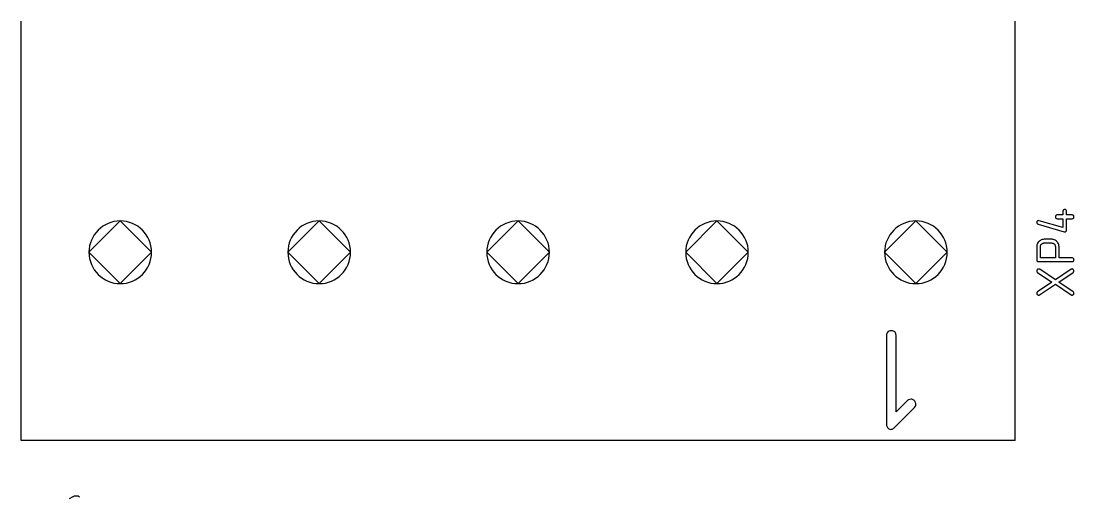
# Model space of a CAD drawing. Header units: inches. Extents: x 0 to 594, y -420 to 0.
# Drawn here: x 230.65 to 257.54, y -45.33 to -33.18 of the extents above; entities that cross this region are included whole.
import ezdxf

# ---------------------------------------------------------------- set-up
doc = ezdxf.new("R2010")
doc.units = ezdxf.units.IN
doc.header["$MEASUREMENT"] = 0

msp = doc.modelspace()

# ---------------------------------------------------------------- linework, layer by layer
at = {"color": 18, "true_color": 0x000000}
for p, q in [((230.648, -43.883), (230.648, -33.183)), ((256.04, -43.883), (256.04, -33.183)), ((257.066, -38.168), (257.065, -38.176)), ((257.065, -38.176), (257.065, -38.179)), ((257.065, -38.179), (257.066, -38.192)), ((257.07, -38.158), (257.066, -38.168)), ((257.077, -38.147), (257.07, -38.158)), ((257.079, -38.144), (257.077, -38.145)), ((257.077, -38.145), (257.077, -38.147)), ((257.086, -38.138), (257.079, -38.144)), ((257.097, -38.134), (257.086, -38.138)), ((257.104, -38.131), (257.097, -38.134)), ((257.112, -38.131), (257.104, -38.131)), ((257.255, -38.131), (257.112, -38.131)), ((257.256, -38.025), (257.255, -38.034)), ((257.255, -38.034), (257.255, -38.131)), ((257.262, -38.014), (257.256, -38.025)), ((257.265, -38.009), (257.262, -38.014)), ((257.27, -38.003), (257.265, -38.009)), ((257.273, -38), (257.27, -38.003)), ((257.28, -37.996), (257.273, -38)), ((257.29, -37.992), (257.28, -37.996)), ((257.303, -37.989), (257.29, -37.992)), ((257.306, -37.989), (257.303, -37.989)), ((257.313, -37.99), (257.306, -37.989)), ((257.323, -37.994), (257.313, -37.99)), ((257.334, -38.002), (257.323, -37.994)), ((257.337, -38.003), (257.334, -38.002)), ((257.341, -38.01), (257.337, -38.003)), ((257.346, -38.021), (257.341, -38.01)), ((257.348, -38.028), (257.346, -38.021)), ((257.349, -38.037), (257.348, -38.028)), ((257.349, -38.131), (257.349, -38.037)), ((257.492, -38.131), (257.349, -38.131)), ((257.493, -38.131), (257.492, -38.131)), ((257.496, -38.131), (257.493, -38.131)), ((257.504, -38.133), (257.496, -38.131)), ((257.516, -38.137), (257.504, -38.133)), ((257.527, -38.145), (257.516, -38.137)), ((257.528, -38.148), (257.527, -38.145)), ((257.533, -38.154), (257.528, -38.148)), ((257.537, -38.165), (257.533, -38.154)), ((257.538, -38.179), (257.537, -38.165)), ((257.537, -38.19), (257.538, -38.182)), ((257.538, -38.182), (257.538, -38.179)), ((233.182, -38.283), (232.382, -39.083)), ((233.982, -39.083), (233.182, -38.283)), ((238.262, -38.283), (237.462, -39.083)), ((239.062, -39.083), (238.262, -38.283)), ((243.342, -38.283), (242.542, -39.083)), ((244.142, -39.083), (243.342, -38.283)), ((248.422, -38.283), (247.622, -39.083)), ((249.222, -39.083), (248.422, -38.283)), ((253.502, -38.283), (252.702, -39.083)), ((254.302, -39.083), (253.502, -38.283)), ((256.588, -38.312), (256.587, -38.32)), ((256.587, -38.32), (256.587, -38.331)), ((256.587, -38.32), (256.587, -38.32)), ((256.587, -38.331), (256.588, -38.337)), ((256.592, -38.3), (256.588, -38.312)), ((256.588, -38.337), (256.589, -38.341)), ((256.589, -38.341), (256.591, -38.343)), ((256.591, -38.343), (256.597, -38.351)), ((256.601, -38.289), (256.592, -38.3)), ((256.597, -38.351), (256.605, -38.36)), ((256.604, -38.286), (256.601, -38.289)), ((256.609, -38.282), (256.604, -38.286)), ((256.605, -38.36), (256.613, -38.364)), ((256.62, -38.278), (256.609, -38.282)), ((256.613, -38.364), (256.619, -38.367)), ((256.619, -38.367), (256.622, -38.368)), ((256.635, -38.275), (256.62, -38.278)), ((256.622, -38.368), (257.289, -38.558)), ((256.649, -38.276), (256.635, -38.275)), ((257.255, -38.45), (256.649, -38.276)), ((257.066, -38.192), (257.07, -38.202)), ((257.07, -38.202), (257.076, -38.209)), ((257.076, -38.209), (257.077, -38.212)), ((257.077, -38.212), (257.09, -38.22)), ((257.09, -38.22), (257.101, -38.224)), ((257.101, -38.224), (257.11, -38.226)), ((257.11, -38.226), (257.111, -38.226)), ((257.111, -38.226), (257.112, -38.226)), ((257.112, -38.226), (257.255, -38.226)), ((257.255, -38.226), (257.255, -38.45)), ((257.349, -38.519), (257.349, -38.226)), ((257.349, -38.226), (257.492, -38.226)), ((257.492, -38.226), (257.507, -38.223)), ((257.507, -38.223), (257.518, -38.219)), ((257.518, -38.219), (257.524, -38.214)), ((257.524, -38.214), (257.527, -38.212)), ((257.527, -38.212), (257.534, -38.2)), ((257.534, -38.2), (257.537, -38.19)), ((257.289, -38.558), (257.3, -38.561)), ((257.3, -38.561), (257.311, -38.561)), ((257.311, -38.561), (257.324, -38.558)), ((257.324, -38.558), (257.334, -38.553)), ((257.334, -38.553), (257.339, -38.546)), ((257.339, -38.546), (257.345, -38.536)), ((257.345, -38.536), (257.348, -38.527)), ((257.348, -38.527), (257.349, -38.519)), ((256.588, -38.928), (256.587, -38.933)), ((256.587, -38.933), (256.587, -39.274)), ((256.587, -38.933), (256.587, -38.933)), ((256.589, -38.912), (256.588, -38.928)), ((256.594, -38.894), (256.589, -38.912)), ((256.601, -38.873), (256.594, -38.894)), ((256.611, -38.85), (256.601, -38.873)), ((256.625, -38.828), (256.611, -38.85)), ((256.643, -38.806), (256.625, -38.828)), ((256.646, -38.804), (256.643, -38.806)), ((256.653, -38.798), (256.646, -38.804)), ((256.666, -38.788), (256.653, -38.798)), ((256.681, -38.778), (256.666, -38.788)), ((256.701, -38.768), (256.681, -38.778)), ((256.681, -38.94), (256.683, -38.926)), ((256.681, -39.227), (256.681, -38.94)), ((256.683, -38.926), (256.685, -38.912)), ((256.683, -38.926), (256.683, -38.926)), ((256.685, -38.912), (256.69, -38.901)), ((256.69, -38.901), (256.695, -38.891)), ((256.695, -38.891), (256.701, -38.884)), ((256.723, -38.759), (256.701, -38.768)), ((256.701, -38.884), (256.705, -38.877)), ((256.705, -38.877), (256.708, -38.874)), ((256.708, -38.874), (256.709, -38.873)), ((256.709, -38.873), (256.721, -38.863)), ((256.721, -38.863), (256.732, -38.856)), ((256.749, -38.753), (256.723, -38.759)), ((256.732, -38.856), (256.743, -38.852)), ((256.743, -38.852), (256.753, -38.847)), ((256.777, -38.75), (256.749, -38.753)), ((256.753, -38.847), (256.763, -38.846)), ((256.763, -38.846), (256.77, -38.845)), ((256.77, -38.845), (256.776, -38.845)), ((256.776, -38.845), (256.777, -38.845)), ((256.967, -38.75), (256.777, -38.75)), ((256.777, -38.845), (256.969, -38.845)), ((256.969, -38.75), (256.967, -38.75)), ((256.97, -38.75), (256.969, -38.75)), ((256.969, -38.845), (256.984, -38.846)), ((256.974, -38.75), (256.97, -38.75)), ((256.98, -38.751), (256.974, -38.75)), ((256.995, -38.753), (256.98, -38.751)), ((256.984, -38.846), (256.997, -38.849)), ((257.014, -38.757), (256.995, -38.753)), ((256.997, -38.849), (257.01, -38.853)), ((257.01, -38.853), (257.019, -38.859)), ((257.035, -38.764), (257.014, -38.757)), ((257.019, -38.859), (257.026, -38.864)), ((257.026, -38.864), (257.034, -38.868)), ((257.034, -38.868), (257.036, -38.871)), ((257.057, -38.774), (257.035, -38.764)), ((257.036, -38.871), (257.038, -38.873)), ((257.038, -38.873), (257.046, -38.884)), ((257.046, -38.884), (257.052, -38.895)), ((257.052, -38.895), (257.057, -38.907)), ((257.08, -38.788), (257.057, -38.774)), ((257.057, -38.907), (257.06, -38.916)), ((257.06, -38.916), (257.062, -38.926)), ((257.062, -38.926), (257.063, -38.933)), ((257.063, -38.933), (257.063, -39.227)), ((257.103, -38.806), (257.08, -38.788)), ((257.105, -38.809), (257.103, -38.806)), ((257.111, -38.816), (257.105, -38.809)), ((257.12, -38.829), (257.111, -38.816)), ((257.129, -38.845), (257.12, -38.829)), ((257.141, -38.864), (257.129, -38.845)), ((257.149, -38.887), (257.141, -38.864)), ((257.155, -38.914), (257.149, -38.887)), ((257.158, -38.942), (257.155, -38.914)), ((257.158, -39.227), (257.158, -38.942)), ((232.382, -39.083), (233.182, -39.883)), ((233.182, -39.883), (233.982, -39.083)), ((237.462, -39.083), (238.262, -39.883)), ((238.262, -39.883), (239.062, -39.083)), ((242.542, -39.083), (243.342, -39.883)), ((243.342, -39.883), (244.142, -39.083)), ((247.622, -39.083), (248.422, -39.883)), ((248.422, -39.883), (249.222, -39.083)), ((252.702, -39.083), (253.502, -39.883)), ((253.502, -39.883), (254.302, -39.083)), ((257.063, -39.227), (256.681, -39.227)), ((257.492, -39.227), (257.158, -39.227)), ((257.493, -39.227), (257.492, -39.227)), ((257.496, -39.227), (257.493, -39.227)), ((257.504, -39.228), (257.496, -39.227)), ((257.516, -39.232), (257.504, -39.228)), ((257.527, -39.241), (257.516, -39.232)), ((257.528, -39.243), (257.527, -39.241)), ((257.533, -39.249), (257.528, -39.243)), ((257.537, -39.26), (257.533, -39.249)), ((256.587, -39.274), (256.588, -39.29)), ((256.588, -39.29), (256.594, -39.301)), ((256.594, -39.301), (256.602, -39.31)), ((256.602, -39.524), (256.597, -39.53)), ((256.602, -39.31), (256.611, -39.315)), ((256.605, -39.521), (256.602, -39.523)), ((256.602, -39.523), (256.602, -39.524)), ((256.612, -39.516), (256.605, -39.521)), ((256.611, -39.315), (256.619, -39.318)), ((256.622, -39.511), (256.612, -39.516)), ((256.619, -39.318), (256.628, -39.32)), ((256.629, -39.508), (256.622, -39.511)), ((256.628, -39.32), (256.633, -39.321)), ((256.636, -39.508), (256.629, -39.508)), ((256.633, -39.321), (256.635, -39.321)), ((256.635, -39.321), (257.492, -39.321)), ((256.637, -39.508), (256.636, -39.508)), ((256.643, -39.51), (256.637, -39.508)), ((256.651, -39.511), (256.643, -39.51)), ((256.663, -39.517), (256.651, -39.511)), ((257.063, -39.785), (256.663, -39.517)), ((257.465, -39.517), (257.063, -39.785)), ((257.479, -39.511), (257.465, -39.517)), ((257.492, -39.508), (257.479, -39.511)), ((257.492, -39.321), (257.507, -39.318)), ((257.493, -39.508), (257.492, -39.508)), ((257.494, -39.508), (257.493, -39.508)), ((257.503, -39.51), (257.494, -39.508)), ((257.513, -39.516), (257.503, -39.51)), ((257.507, -39.318), (257.518, -39.314)), ((257.518, -39.518), (257.513, -39.516)), ((257.518, -39.314), (257.524, -39.31)), ((257.524, -39.524), (257.518, -39.518)), ((257.524, -39.31), (257.527, -39.307)), ((257.527, -39.527), (257.524, -39.524)), ((257.527, -39.307), (257.534, -39.296)), ((257.531, -39.534), (257.527, -39.527)), ((257.534, -39.296), (257.537, -39.286)), ((257.538, -39.274), (257.537, -39.26)), ((257.537, -39.286), (257.538, -39.277)), ((257.538, -39.277), (257.538, -39.274)), ((256.588, -39.548), (256.587, -39.556)), ((256.587, -39.556), (256.587, -39.571)), ((256.587, -39.556), (256.587, -39.556)), ((256.587, -39.571), (256.591, -39.58)), ((256.594, -39.537), (256.588, -39.548)), ((256.591, -39.58), (256.597, -39.587)), ((256.597, -39.53), (256.594, -39.537)), ((256.597, -39.587), (256.602, -39.593)), ((256.602, -39.593), (256.606, -39.596)), ((256.606, -39.596), (256.608, -39.597)), ((256.608, -39.597), (256.977, -39.843)), ((257.149, -39.843), (257.517, -39.597)), ((257.517, -39.597), (257.524, -39.592)), ((257.524, -39.592), (257.53, -39.585)), ((257.53, -39.585), (257.533, -39.579)), ((257.535, -39.545), (257.531, -39.534)), ((257.533, -39.579), (257.535, -39.572)), ((257.538, -39.559), (257.535, -39.545)), ((257.535, -39.572), (257.537, -39.568)), ((257.537, -39.568), (257.538, -39.563)), ((257.538, -39.563), (257.538, -39.559)), ((256.977, -39.843), (256.609, -40.089)), ((256.661, -40.171), (257.063, -39.9)), ((257.063, -39.9), (257.465, -40.17)), ((257.517, -40.089), (257.149, -39.843)), ((256.588, -40.119), (256.587, -40.123)), ((256.587, -40.123), (256.587, -40.134)), ((256.587, -40.134), (256.589, -40.141)), ((256.589, -40.115), (256.588, -40.119)), ((256.592, -40.108), (256.589, -40.115)), ((256.589, -40.141), (256.594, -40.153)), ((256.597, -40.102), (256.592, -40.108)), ((256.594, -40.153), (256.599, -40.16)), ((256.602, -40.095), (256.597, -40.102)), ((256.599, -40.16), (256.601, -40.163)), ((256.601, -40.163), (256.602, -40.163)), ((256.609, -40.089), (256.602, -40.095)), ((256.602, -40.163), (256.613, -40.171)), ((256.613, -40.171), (256.623, -40.175)), ((256.623, -40.175), (256.632, -40.177)), ((256.632, -40.177), (256.633, -40.177)), ((256.633, -40.177), (256.635, -40.177)), ((256.635, -40.177), (256.647, -40.177)), ((256.647, -40.177), (256.661, -40.171)), ((257.465, -40.17), (257.475, -40.174)), ((257.475, -40.174), (257.483, -40.175)), ((257.483, -40.175), (257.489, -40.177)), ((257.489, -40.177), (257.49, -40.177)), ((257.49, -40.177), (257.497, -40.175)), ((257.497, -40.175), (257.504, -40.174)), ((257.504, -40.174), (257.514, -40.168)), ((257.514, -40.168), (257.521, -40.164)), ((257.518, -40.091), (257.517, -40.089)), ((257.523, -40.094), (257.518, -40.091)), ((257.521, -40.164), (257.524, -40.161)), ((257.528, -40.099), (257.523, -40.094)), ((257.524, -40.161), (257.533, -40.148)), ((257.534, -40.108), (257.528, -40.099)), ((257.533, -40.148), (257.537, -40.139)), ((257.538, -40.129), (257.534, -40.108)), ((257.537, -40.139), (257.538, -40.132)), ((257.538, -40.132), (257.538, -40.129)), ((252.788, -41.112), (252.765, -41.142)), ((252.795, -41.109), (252.788, -41.112)), ((252.81, -41.098), (252.795, -41.109)), ((252.84, -41.086), (252.81, -41.098)), ((252.877, -41.083), (252.84, -41.086)), ((252.884, -41.083), (252.877, -41.083)), ((252.906, -41.086), (252.884, -41.083)), ((252.932, -41.094), (252.906, -41.086)), ((252.962, -41.112), (252.932, -41.094)), ((252.969, -41.12), (252.962, -41.112)), ((252.98, -41.135), (252.969, -41.12)), ((252.991, -41.164), (252.98, -41.135)), ((252.754, -41.172), (252.751, -41.194)), ((252.751, -41.194), (252.751, -41.201)), ((252.751, -41.201), (252.751, -41.205)), ((252.751, -41.205), (252.751, -43.457)), ((252.765, -41.142), (252.754, -41.172)), ((252.999, -41.205), (252.991, -41.164)), ((252.999, -43.157), (252.999, -41.205)), ((253.288, -42.868), (252.999, -43.157)), ((253.295, -42.86), (253.288, -42.868)), ((253.314, -42.849), (253.295, -42.86)), ((253.343, -42.838), (253.314, -42.849)), ((253.377, -42.831), (253.343, -42.838)), ((253.384, -42.831), (253.377, -42.831)), ((253.402, -42.834), (253.384, -42.831)), ((253.432, -42.846), (253.402, -42.834)), ((253.462, -42.868), (253.432, -42.846)), ((253.462, -42.871), (253.462, -42.868)), ((253.469, -42.875), (253.462, -42.871)), ((253.465, -43.042), (253.488, -43.012)), ((253.48, -42.894), (253.469, -42.875)), ((253.495, -42.923), (253.48, -42.894)), ((253.488, -43.012), (253.499, -42.983)), ((253.499, -42.938), (253.495, -42.923)), ((253.502, -42.957), (253.499, -42.938)), ((253.499, -42.983), (253.502, -42.964)), ((253.502, -42.96), (253.502, -42.957)), ((253.502, -42.964), (253.502, -42.96)), ((252.965, -43.545), (253.465, -43.042)), ((252.751, -43.457), (252.754, -43.501)), ((252.754, -43.501), (252.765, -43.534)), ((252.765, -43.534), (252.78, -43.557)), ((252.78, -43.557), (252.784, -43.564)), ((252.932, -43.575), (252.951, -43.56)), ((252.951, -43.56), (252.962, -43.549)), ((252.962, -43.549), (252.965, -43.545)), ((252.784, -43.564), (252.814, -43.586)), ((252.814, -43.586), (252.836, -43.597)), ((252.836, -43.597), (252.851, -43.601)), ((252.851, -43.601), (252.854, -43.601)), ((252.851, -43.601), (252.851, -43.601)), ((252.854, -43.601), (252.877, -43.597)), ((252.877, -43.597), (252.895, -43.594)), ((252.895, -43.594), (252.91, -43.59)), ((252.91, -43.59), (252.914, -43.586)), ((252.914, -43.586), (252.932, -43.575)), ((256.04, -43.883), (230.648, -43.883)), ((231.97, -45.324), (231.881, -45.375)), ((231.976, -45.322), (231.97, -45.324)), ((231.97, -45.324), (231.97, -45.324)), ((231.99, -45.316), (231.976, -45.322)), ((232.008, -45.31), (231.99, -45.316)), ((232.03, -45.306), (232.008, -45.31)), ((232.054, -45.303), (232.03, -45.306)), ((232.081, -45.304), (232.054, -45.303)), ((232.108, -45.309), (232.081, -45.304)), ((232.112, -45.31), (232.108, -45.309)), ((232.121, -45.313), (232.112, -45.31)), ((232.136, -45.319), (232.121, -45.313)), ((232.152, -45.328), (232.136, -45.319))]:
    msp.add_line(p, q, dxfattribs=at)
for centre, start, end in [((233.182, -39.083), 90, 180), ((233.182, -39.083), 0, 90), ((238.262, -39.083), 90, 180), ((238.262, -39.083), 0, 90), ((243.342, -39.083), 90, 180), ((243.342, -39.083), 0, 90), ((248.422, -39.083), 90, 180), ((248.422, -39.083), 0, 90), ((253.502, -39.083), 90, 180), ((253.502, -39.083), 0, 90), ((233.182, -39.083), 180, 270), ((233.182, -39.083), 270, 0), ((238.262, -39.083), 180, 270), ((238.262, -39.083), 270, 0), ((243.342, -39.083), 180, 270), ((243.342, -39.083), 270, 0), ((248.422, -39.083), 180, 270), ((248.422, -39.083), 270, 0), ((253.502, -39.083), 180, 270), ((253.502, -39.083), 270, 0)]:
    msp.add_arc(centre, 0.8, start, end, dxfattribs=at)

doc.saveas('drawing.dxf')
